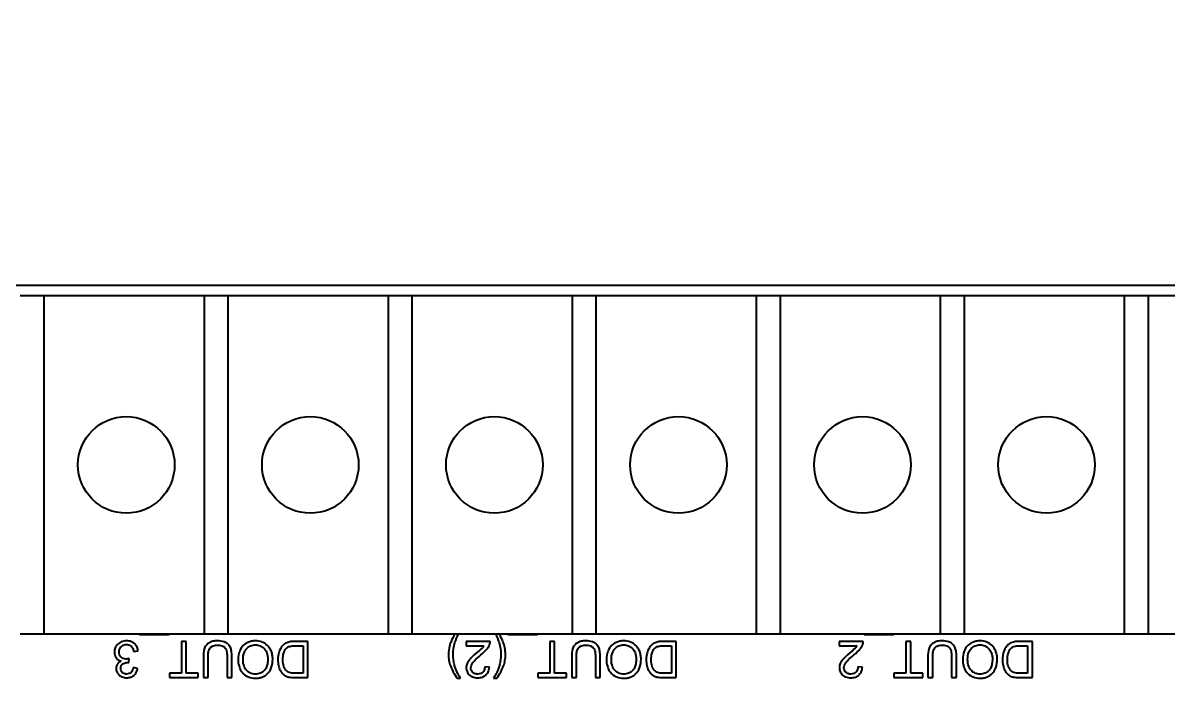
# Model space of a CAD drawing. Header units: millimetres. Extents: x 0 to 5945, y 0 to 4205.
# Drawn here: x 1756.53 to 1803.94, y 345.46 to 373.22 of the extents above; entities that cross this region are included whole.
import ezdxf

# ---------------------------------------------------------------- set-up
doc = ezdxf.new("R2010")
doc.units = ezdxf.units.MM
doc.header["$LTSCALE"] = 5
doc.layers.add('가시적인 것(ISO)', color=3, linetype='Continuous', lineweight=40)
doc.layers.add('해치(ISO)', color=7, linetype='Continuous', lineweight=18)

msp = doc.modelspace()

# ---------------------------------------------------------------- hatches: boundary and pattern name
at = {"layer": '해치(ISO)'}
h = msp.add_hatch(dxfattribs=at)
h.set_pattern_fill('ANSI31', color=256, scale=127, angle=75.0002, style=0)
h.set_pattern_definition([(120.0002, (0, 0), (-13.74813, -7.93754), [])])
h.paths.add_polyline_path([(1602.237, 257.352), (2132.237, 257.352), (2132.237, 827.352), (1602.237, 827.352), (1602.237, 766.852), (1602.237, 707.852), (1602.237, 376.852), (1602.237, 317.852)])
h.paths.add_polyline_path([(1604.237, 259.352), (1604.237, 825.352), (2130.237, 825.352), (2130.237, 259.352)], flags=0)
edge = h.paths.add_edge_path()
edge.add_ellipse((1657.237, 307.352), major_axis=(-4, 0), ratio=1, start_angle=0, end_angle=360)
h.paths.add_polyline_path([(2102.237, 287.352), (2102.237, 797.352), (1632.237, 797.352), (1632.237, 287.352)])
h.paths.add_polyline_path([(1634.237, 289.352), (1634.237, 795.352), (2100.237, 795.352), (2100.237, 289.352)], flags=0)
h = msp.add_hatch(dxfattribs=at)
h.set_pattern_fill('ANSI31', color=256, scale=127, angle=90.0002, style=0)
h.set_pattern_definition([(135.0002, (0, 0), (-11.22528, -11.22536), [])])
edge = h.paths.add_edge_path()
edge.add_line((2117.821, 285.352), (2117.821, 799.352))
edge.add_ellipse((2104.437, 799.352), major_axis=(13.384, 0), ratio=1, start_angle=0, end_angle=90)
edge.add_line((2104.437, 812.736), (1630.437, 812.736))
edge.add_ellipse((1630.437, 799.352), major_axis=(0, 13.384), ratio=1, start_angle=0, end_angle=90)
edge.add_line((1617.053, 799.352), (1617.053, 285.352))
edge.add_ellipse((1630.437, 285.352), major_axis=(-13.384, 0), ratio=1, start_angle=0, end_angle=90)
edge.add_line((1630.437, 271.967), (1867.387, 271.967))
edge.add_line((1867.387, 271.967), (1867.387, 284.311))
edge.add_line((1867.387, 284.311), (1630.437, 284.311))
edge.add_ellipse((1630.437, 285.352), major_axis=(0, -1.041), ratio=1, start_angle=270, end_angle=360, ccw=False)
edge.add_line((1629.396, 285.352), (1629.396, 799.352))
edge.add_ellipse((1630.437, 799.352), major_axis=(-1.041, 0), ratio=1, start_angle=270, end_angle=360, ccw=False)
edge.add_line((1630.437, 800.392), (2104.437, 800.392))
edge.add_ellipse((2104.437, 799.352), major_axis=(0, 1.041), ratio=1, start_angle=270, end_angle=360, ccw=False)
edge.add_line((2105.478, 799.352), (2105.478, 285.352))
edge.add_ellipse((2104.437, 285.352), major_axis=(1.041, 0), ratio=1, start_angle=270, end_angle=360, ccw=False)
edge.add_line((2104.437, 284.311), (1867.487, 284.311))
edge.add_line((1867.487, 284.311), (1867.487, 271.967))
edge.add_line((1867.487, 271.967), (2104.437, 271.967))
edge.add_ellipse((2104.437, 285.352), major_axis=(0, -13.384), ratio=1, start_angle=0, end_angle=90)

# ---------------------------------------------------------------- linework, layer by layer
at = {"layer": '가시적인 것(ISO)'}
for p, q in [((1857.237, 362.352), (1687.237, 362.352)), ((1757.407, 361.911), (1756.407, 361.911)), ((1757.407, 347.912), (1757.407, 361.911)), ((1764.027, 361.911), (1757.407, 361.911)), ((1764.027, 361.911), (1764.027, 347.912)), ((1765.027, 361.911), (1764.027, 361.911)), ((1765.027, 347.912), (1765.027, 361.911)), ((1771.647, 361.911), (1765.027, 361.911)), ((1771.647, 361.911), (1771.647, 347.912)), ((1772.647, 361.911), (1771.647, 361.911)), ((1772.647, 347.912), (1772.647, 361.911)), ((1779.267, 361.911), (1772.647, 361.911)), ((1779.267, 361.911), (1779.267, 347.912)), ((1780.267, 361.911), (1779.267, 361.911)), ((1780.267, 347.912), (1780.267, 361.911)), ((1786.887, 361.911), (1780.267, 361.911)), ((1786.887, 361.911), (1786.887, 347.912)), ((1787.887, 361.911), (1786.887, 361.911)), ((1787.887, 347.912), (1787.887, 361.911)), ((1794.507, 361.911), (1787.887, 361.911)), ((1794.507, 361.911), (1794.507, 347.912)), ((1795.507, 361.911), (1794.507, 361.911)), ((1795.507, 347.912), (1795.507, 361.911)), ((1802.127, 361.911), (1795.507, 361.911)), ((1802.127, 361.911), (1802.127, 347.912)), ((1803.127, 361.911), (1802.127, 361.911)), ((1803.127, 347.912), (1803.127, 361.911)), ((1809.747, 361.911), (1803.127, 361.911)), ((1756.407, 347.912), (1757.407, 347.912)), ((1757.407, 347.912), (1764.027, 347.912)), ((1761.359, 347.912), (1761.359, 347.885)), ((1761.359, 347.885), (1762.58, 347.885)), ((1762.58, 347.885), (1762.58, 347.912)), ((1763.286, 347.602), (1763.087, 347.602)), ((1763.087, 347.602), (1763.087, 346.279)), ((1763.286, 346.279), (1763.286, 347.602)), ((1764.027, 347.912), (1765.027, 347.912)), ((1765.027, 347.912), (1771.647, 347.912)), ((1768.325, 347.602), (1767.784, 347.602)), ((1768.325, 346.102), (1768.325, 347.602)), ((1771.647, 347.912), (1772.647, 347.912)), ((1772.647, 347.912), (1779.267, 347.912)), ((1775.873, 347.602), (1774.882, 347.602)), ((1774.882, 347.602), (1774.882, 347.424)), ((1776.609, 347.912), (1776.609, 347.885)), ((1776.609, 347.885), (1777.83, 347.885)), ((1777.83, 347.885), (1777.83, 347.912)), ((1778.536, 347.602), (1778.337, 347.602)), ((1778.337, 347.602), (1778.337, 346.279)), ((1778.536, 346.279), (1778.536, 347.602)), ((1779.267, 347.912), (1780.267, 347.912)), ((1780.267, 347.912), (1786.887, 347.912)), ((1783.575, 347.602), (1783.034, 347.602)), ((1783.575, 346.102), (1783.575, 347.602)), ((1786.887, 347.912), (1787.887, 347.912)), ((1787.887, 347.912), (1794.507, 347.912)), ((1791.321, 347.602), (1790.329, 347.602)), ((1790.329, 347.602), (1790.329, 347.424)), ((1791.359, 347.912), (1791.359, 347.885)), ((1791.359, 347.885), (1792.58, 347.885)), ((1792.58, 347.885), (1792.58, 347.912)), ((1793.286, 347.602), (1793.087, 347.602)), ((1793.087, 347.602), (1793.087, 346.279)), ((1793.286, 346.279), (1793.286, 347.602)), ((1794.507, 347.912), (1795.507, 347.912)), ((1795.507, 347.912), (1802.127, 347.912)), ((1798.325, 347.602), (1797.784, 347.602)), ((1798.325, 346.102), (1798.325, 347.602)), ((1802.127, 347.912), (1803.127, 347.912)), ((1803.127, 347.912), (1809.747, 347.912)), ((1761.111, 347.18), (1761.295, 347.204)), ((1767.806, 347.424), (1768.127, 347.424)), ((1768.127, 347.424), (1768.127, 346.279)), ((1774.882, 347.424), (1775.617, 347.424)), ((1783.056, 347.424), (1783.377, 347.424)), ((1783.377, 347.424), (1783.377, 346.279)), ((1790.329, 347.424), (1791.064, 347.424)), ((1797.806, 347.424), (1798.127, 347.424)), ((1798.127, 347.424), (1798.127, 346.279)), ((1760.912, 346.729), (1760.932, 346.89)), ((1763.998, 346.968), (1763.998, 346.102)), ((1764.197, 346.102), (1764.197, 346.967)), ((1764.979, 346.967), (1764.979, 346.102)), ((1765.178, 346.102), (1765.178, 346.968)), ((1779.248, 346.968), (1779.248, 346.102)), ((1779.447, 346.102), (1779.447, 346.967)), ((1780.229, 346.967), (1780.229, 346.102)), ((1780.428, 346.102), (1780.428, 346.968)), ((1793.998, 346.968), (1793.998, 346.102)), ((1794.197, 346.102), (1794.197, 346.967)), ((1794.979, 346.967), (1794.979, 346.102)), ((1795.178, 346.102), (1795.178, 346.968)), ((1761.277, 346.485), (1761.093, 346.518)), ((1763.087, 346.279), (1762.591, 346.279)), ((1762.591, 346.279), (1762.591, 346.102)), ((1763.78, 346.279), (1763.286, 346.279)), ((1763.78, 346.102), (1763.78, 346.279)), ((1768.127, 346.279), (1767.811, 346.279)), ((1775.839, 346.529), (1775.649, 346.549)), ((1778.337, 346.279), (1777.841, 346.279)), ((1777.841, 346.279), (1777.841, 346.102)), ((1779.03, 346.279), (1778.536, 346.279)), ((1779.03, 346.102), (1779.03, 346.279)), ((1783.377, 346.279), (1783.061, 346.279)), ((1791.286, 346.529), (1791.096, 346.549)), ((1793.087, 346.279), (1792.591, 346.279)), ((1792.591, 346.279), (1792.591, 346.102)), ((1793.78, 346.279), (1793.286, 346.279)), ((1793.78, 346.102), (1793.78, 346.279)), ((1798.127, 346.279), (1797.811, 346.279)), ((1762.591, 346.102), (1763.78, 346.102)), ((1763.998, 346.102), (1764.197, 346.102)), ((1764.979, 346.102), (1765.178, 346.102)), ((1767.809, 346.102), (1768.325, 346.102)), ((1774.513, 346.076), (1774.644, 346.076)), ((1776.011, 346.076), (1776.143, 346.076)), ((1777.841, 346.102), (1779.03, 346.102)), ((1779.248, 346.102), (1779.447, 346.102)), ((1780.229, 346.102), (1780.428, 346.102)), ((1783.059, 346.102), (1783.575, 346.102)), ((1792.591, 346.102), (1793.78, 346.102)), ((1793.998, 346.102), (1794.197, 346.102)), ((1794.979, 346.102), (1795.178, 346.102)), ((1797.809, 346.102), (1798.325, 346.102))]:
    msp.add_line(p, q, dxfattribs=at)
for centre in [(1760.807, 354.912), (1768.427, 354.912), (1776.047, 354.912), (1783.667, 354.912), (1791.287, 354.912), (1798.907, 354.912)]:
    msp.add_circle(centre, 2, dxfattribs=at)
for points, knots in [([(1760.819, 347.627), (1760.779, 347.627), (1760.74, 347.623), (1760.666, 347.609), (1760.631, 347.598), (1760.53, 347.555), (1760.479, 347.514), (1760.4, 347.432), (1760.369, 347.386), (1760.324, 347.277), (1760.313, 347.219), (1760.313, 347.158)], [-0.06985908, -0.06985908, -0.06985908, -0.06985908, -0.0607385, -0.0607385, -0.05217226, -0.05217226, -0.03520118, -0.03520118, -0.01818642, -0.01818642, 0, 0, 0, 0]), ([(1761.295, 347.204), (1761.29, 347.259), (1761.277, 347.314), (1761.231, 347.414), (1761.2, 347.457), (1761.119, 347.537), (1761.071, 347.568), (1760.955, 347.616), (1760.887, 347.627), (1760.819, 347.627)], [-0.06885089, -0.06885089, -0.06885089, -0.06885089, -0.0529579, -0.0529579, -0.03766992, -0.03766992, -0.02055925, -0.02055925, 0, 0, 0, 0]), ([(1764.585, 347.627), (1764.521, 347.627), (1764.456, 347.621), (1764.34, 347.595), (1764.289, 347.576), (1764.22, 347.535), (1764.162, 347.499), (1764.072, 347.387), (1764.049, 347.335), (1764.007, 347.189), (1763.998, 347.078), (1763.998, 346.968)], [-0.1827395, -0.1827395, -0.1827395, -0.1827395, -0.1243095, -0.1243095, -0.0742781, -0.0742781, -0.0514626, -0.0514626, -0.0329561, -0.0329561, 0, 0, 0, 0]), ([(1765.178, 346.968), (1765.178, 347.042), (1765.174, 347.12), (1765.153, 347.248), (1765.138, 347.307), (1765.091, 347.41), (1765.06, 347.453), (1764.99, 347.517), (1764.942, 347.555), (1764.777, 347.616), (1764.678, 347.627), (1764.585, 347.627)], [-0.1666428, -0.1666428, -0.1666428, -0.1666428, -0.120317, -0.120317, -0.0849202, -0.0849202, -0.0527526, -0.0527526, -0.028158, -0.028158, 0, 0, 0, 0]), ([(1766.153, 347.627), (1766.1, 347.627), (1766.047, 347.621), (1765.943, 347.6), (1765.894, 347.583), (1765.743, 347.516), (1765.68, 347.461), (1765.577, 347.357), (1765.532, 347.276), (1765.456, 347.092), (1765.436, 346.974), (1765.436, 346.854)], [-0.08052814, -0.08052814, -0.08052814, -0.08052814, -0.075448, -0.075448, -0.0704261, -0.0704261, -0.05969695, -0.05969695, -0.03604414, -0.03604414, 0, 0, 0, 0]), ([(1766.871, 346.871), (1766.871, 346.931), (1766.865, 346.991), (1766.84, 347.109), (1766.822, 347.166), (1766.77, 347.282), (1766.727, 347.358), (1766.592, 347.491), (1766.518, 347.539), (1766.348, 347.61), (1766.252, 347.627), (1766.153, 347.627)], [-0.1419282, -0.1419282, -0.1419282, -0.1419282, -0.11405, -0.11405, -0.0863552, -0.0863552, -0.0554723, -0.0554723, -0.0295193, -0.0295193, 0, 0, 0, 0]), ([(1767.784, 347.602), (1767.687, 347.602), (1767.561, 347.592), (1767.387, 347.52), (1767.337, 347.486), (1767.243, 347.392), (1767.196, 347.331), (1767.094, 347.08), (1767.085, 346.936), (1767.085, 346.844)], [-0.1013045, -0.1013045, -0.1013045, -0.1013045, -0.0660401, -0.0660401, -0.0467074, -0.0467074, -0.0277304, -0.0277304, 0, 0, 0, 0]), ([(1774.419, 347.912), (1774.354, 347.811), (1774.3, 347.704), (1774.22, 347.509), (1774.149, 347.321), (1774.149, 347.058)], [-0.1832014, -0.1832014, -0.1832014, -0.1832014, -0.0787799, -0.0787799, 0, 0, 0, 0]), ([(1774.339, 347.06), (1774.339, 347.227), (1774.365, 347.391), (1774.454, 347.676), (1774.506, 347.797), (1774.568, 347.912)], [-0.10471142, -0.10471142, -0.10471142, -0.10471142, -0.05443322, -0.05443322, -0.01516202, -0.01516202, -0.01516202, -0.01516202]), ([(1775.851, 347.473), (1775.859, 347.494), (1775.865, 347.515), (1775.872, 347.558), (1775.874, 347.58), (1775.873, 347.602)], [-0.01312176, -0.01312176, -0.01312176, -0.01312176, -0.00656352, -0.00656352, 0, 0, 0, 0]), ([(1776.087, 347.912), (1776.149, 347.797), (1776.202, 347.676), (1776.29, 347.391), (1776.317, 347.227), (1776.317, 347.06)], [-0.08956306, -0.08956306, -0.08956306, -0.08956306, -0.05028586, -0.05028586, 0, 0, 0, 0]), ([(1776.506, 347.058), (1776.506, 347.244), (1776.471, 347.422), (1776.377, 347.651), (1776.325, 347.773), (1776.236, 347.912)], [-0.233985, -0.233985, -0.233985, -0.233985, -0.0717624, -0.0717624, -0.01692, -0.01692, -0.01692, -0.01692]), ([(1779.835, 347.627), (1779.771, 347.627), (1779.706, 347.621), (1779.59, 347.595), (1779.539, 347.576), (1779.47, 347.535), (1779.412, 347.499), (1779.322, 347.387), (1779.299, 347.335), (1779.257, 347.189), (1779.248, 347.078), (1779.248, 346.968)], [-0.1827395, -0.1827395, -0.1827395, -0.1827395, -0.1243095, -0.1243095, -0.0742781, -0.0742781, -0.0514626, -0.0514626, -0.0329561, -0.0329561, 0, 0, 0, 0]), ([(1780.428, 346.968), (1780.428, 347.042), (1780.424, 347.12), (1780.403, 347.248), (1780.388, 347.307), (1780.341, 347.41), (1780.31, 347.453), (1780.24, 347.517), (1780.192, 347.555), (1780.027, 347.616), (1779.928, 347.627), (1779.835, 347.627)], [-0.1666428, -0.1666428, -0.1666428, -0.1666428, -0.120317, -0.120317, -0.0849202, -0.0849202, -0.0527526, -0.0527526, -0.028158, -0.028158, 0, 0, 0, 0]), ([(1781.403, 347.627), (1781.35, 347.627), (1781.297, 347.621), (1781.193, 347.6), (1781.144, 347.583), (1780.993, 347.516), (1780.93, 347.461), (1780.827, 347.357), (1780.782, 347.276), (1780.706, 347.092), (1780.686, 346.974), (1780.686, 346.854)], [-0.08052814, -0.08052814, -0.08052814, -0.08052814, -0.075448, -0.075448, -0.0704261, -0.0704261, -0.05969695, -0.05969695, -0.03604414, -0.03604414, 0, 0, 0, 0]), ([(1782.121, 346.871), (1782.121, 346.931), (1782.115, 346.991), (1782.09, 347.109), (1782.072, 347.166), (1782.02, 347.282), (1781.977, 347.358), (1781.842, 347.491), (1781.768, 347.539), (1781.598, 347.61), (1781.502, 347.627), (1781.403, 347.627)], [-0.1419282, -0.1419282, -0.1419282, -0.1419282, -0.11405, -0.11405, -0.0863552, -0.0863552, -0.0554723, -0.0554723, -0.0295193, -0.0295193, 0, 0, 0, 0]), ([(1783.034, 347.602), (1782.937, 347.602), (1782.811, 347.592), (1782.637, 347.52), (1782.587, 347.486), (1782.493, 347.392), (1782.446, 347.331), (1782.344, 347.08), (1782.335, 346.936), (1782.335, 346.844)], [-0.1013045, -0.1013045, -0.1013045, -0.1013045, -0.0660401, -0.0660401, -0.0467074, -0.0467074, -0.0277304, -0.0277304, 0, 0, 0, 0]), ([(1791.299, 347.473), (1791.307, 347.494), (1791.313, 347.515), (1791.32, 347.558), (1791.321, 347.58), (1791.321, 347.602)], [-0.01312176, -0.01312176, -0.01312176, -0.01312176, -0.00656352, -0.00656352, 0, 0, 0, 0]), ([(1794.585, 347.627), (1794.521, 347.627), (1794.456, 347.621), (1794.34, 347.595), (1794.289, 347.576), (1794.22, 347.535), (1794.162, 347.499), (1794.072, 347.387), (1794.049, 347.335), (1794.007, 347.189), (1793.998, 347.078), (1793.998, 346.968)], [-0.1827395, -0.1827395, -0.1827395, -0.1827395, -0.1243095, -0.1243095, -0.0742781, -0.0742781, -0.0514626, -0.0514626, -0.0329561, -0.0329561, 0, 0, 0, 0]), ([(1795.178, 346.968), (1795.178, 347.042), (1795.174, 347.12), (1795.153, 347.248), (1795.138, 347.307), (1795.091, 347.41), (1795.06, 347.453), (1794.99, 347.517), (1794.942, 347.555), (1794.777, 347.616), (1794.678, 347.627), (1794.585, 347.627)], [-0.1666428, -0.1666428, -0.1666428, -0.1666428, -0.120317, -0.120317, -0.0849202, -0.0849202, -0.0527526, -0.0527526, -0.028158, -0.028158, 0, 0, 0, 0]), ([(1796.153, 347.627), (1796.1, 347.627), (1796.047, 347.621), (1795.943, 347.6), (1795.894, 347.583), (1795.743, 347.516), (1795.68, 347.461), (1795.577, 347.357), (1795.532, 347.276), (1795.456, 347.092), (1795.436, 346.974), (1795.436, 346.854)], [-0.08052814, -0.08052814, -0.08052814, -0.08052814, -0.075448, -0.075448, -0.0704261, -0.0704261, -0.05969695, -0.05969695, -0.03604414, -0.03604414, 0, 0, 0, 0]), ([(1796.871, 346.871), (1796.871, 346.931), (1796.865, 346.991), (1796.84, 347.109), (1796.822, 347.166), (1796.77, 347.282), (1796.727, 347.358), (1796.592, 347.491), (1796.518, 347.539), (1796.348, 347.61), (1796.252, 347.627), (1796.153, 347.627)], [-0.1419282, -0.1419282, -0.1419282, -0.1419282, -0.11405, -0.11405, -0.0863552, -0.0863552, -0.0554723, -0.0554723, -0.0295193, -0.0295193, 0, 0, 0, 0]), ([(1797.784, 347.602), (1797.687, 347.602), (1797.561, 347.592), (1797.387, 347.52), (1797.337, 347.486), (1797.243, 347.392), (1797.196, 347.331), (1797.094, 347.08), (1797.085, 346.936), (1797.085, 346.844)], [-0.1013045, -0.1013045, -0.1013045, -0.1013045, -0.0660401, -0.0660401, -0.0467074, -0.0467074, -0.0277304, -0.0277304, 0, 0, 0, 0]), ([(1760.313, 347.158), (1760.313, 347.118), (1760.317, 347.078), (1760.337, 347.004), (1760.351, 346.97), (1760.39, 346.909), (1760.417, 346.876), (1760.498, 346.819), (1760.545, 346.8), (1760.593, 346.789)], [-0.0613968, -0.0613968, -0.0613968, -0.0613968, -0.04487794, -0.04487794, -0.02976308, -0.02976308, -0.0150421, -0.0150421, 0, 0, 0, 0]), ([(1760.509, 347.161), (1760.509, 347.184), (1760.511, 347.207), (1760.519, 347.25), (1760.525, 347.271), (1760.552, 347.333), (1760.578, 347.365), (1760.631, 347.416), (1760.662, 347.437), (1760.735, 347.468), (1760.776, 347.475), (1760.817, 347.475)], [-0.04480517, -0.04480517, -0.04480517, -0.04480517, -0.03953756, -0.03953756, -0.03452526, -0.03452526, -0.02387614, -0.02387614, -0.01249682, -0.01249682, 0, 0, 0, 0]), ([(1760.803, 346.87), (1760.76, 346.87), (1760.718, 346.877), (1760.646, 346.907), (1760.616, 346.927), (1760.564, 346.98), (1760.544, 347.009), (1760.515, 347.08), (1760.509, 347.12), (1760.509, 347.161)], [-0.04828106, -0.04828106, -0.04828106, -0.04828106, -0.03456334, -0.03456334, -0.02296734, -0.02296734, -0.01228332, -0.01228332, 0, 0, 0, 0]), ([(1760.817, 347.475), (1760.848, 347.475), (1760.878, 347.471), (1760.934, 347.453), (1760.96, 347.44), (1761.014, 347.399), (1761.036, 347.371), (1761.082, 347.293), (1761.1, 347.235), (1761.111, 347.18)], [-0.04276956, -0.04276956, -0.04276956, -0.04276956, -0.03481239, -0.03481239, -0.02718734, -0.02718734, -0.01690671, -0.01690671, 0, 0, 0, 0]), ([(1764.197, 346.967), (1764.197, 347.029), (1764.2, 347.096), (1764.219, 347.202), (1764.231, 347.249), (1764.268, 347.323), (1764.286, 347.346), (1764.338, 347.391), (1764.372, 347.408), (1764.469, 347.441), (1764.538, 347.447), (1764.602, 347.447)], [-0.06580544, -0.06580544, -0.06580544, -0.06580544, -0.05062257, -0.05062257, -0.03951225, -0.03951225, -0.0306635, -0.0306635, -0.01915675, -0.01915675, 0, 0, 0, 0]), ([(1764.602, 347.447), (1764.643, 347.447), (1764.684, 347.443), (1764.769, 347.423), (1764.802, 347.407), (1764.856, 347.375), (1764.882, 347.352), (1764.933, 347.286), (1764.947, 347.247), (1764.974, 347.148), (1764.979, 347.054), (1764.979, 346.967)], [-0.0552723, -0.0552723, -0.0552723, -0.0552723, -0.05006966, -0.05006966, -0.04418631, -0.04418631, -0.03650006, -0.03650006, -0.02622502, -0.02622502, 0, 0, 0, 0]), ([(1765.641, 346.852), (1765.641, 346.955), (1765.655, 347.061), (1765.724, 347.226), (1765.763, 347.278), (1765.849, 347.362), (1765.899, 347.396), (1766.018, 347.445), (1766.086, 347.456), (1766.154, 347.456)], [-0.08165834, -0.08165834, -0.08165834, -0.08165834, -0.05685822, -0.05685822, -0.03882835, -0.03882835, -0.0205962, -0.0205962, 0, 0, 0, 0]), ([(1766.154, 347.456), (1766.19, 347.456), (1766.225, 347.453), (1766.293, 347.44), (1766.325, 347.431), (1766.415, 347.392), (1766.467, 347.355), (1766.545, 347.276), (1766.588, 347.223), (1766.654, 347.056), (1766.667, 346.964), (1766.667, 346.873)], [-0.1304948, -0.1304948, -0.1304948, -0.1304948, -0.1101568, -0.1101568, -0.0908219, -0.0908219, -0.0538229, -0.0538229, -0.0272604, -0.0272604, 0, 0, 0, 0]), ([(1767.29, 346.84), (1767.29, 346.907), (1767.294, 346.975), (1767.32, 347.114), (1767.34, 347.163), (1767.377, 347.242), (1767.404, 347.284), (1767.439, 347.319)], [-0.03646535, -0.03646535, -0.03646535, -0.03646535, -0.02628406, -0.02628406, -0.01488015, -0.01488015, 0, 0, 0, 0]), ([(1767.439, 347.319), (1767.457, 347.337), (1767.476, 347.351), (1767.526, 347.38), (1767.555, 347.391), (1767.636, 347.417), (1767.718, 347.424), (1767.806, 347.424)], [-0.03972134, -0.03972134, -0.03972134, -0.03972134, -0.03404767, -0.03404767, -0.02637667, -0.02637667, 0, 0, 0, 0]), ([(1775.327, 347.136), (1775.154, 346.99), (1775.081, 346.915), (1774.964, 346.783), (1774.933, 346.719), (1774.896, 346.628), (1774.884, 346.571), (1774.884, 346.512)], [-0.03516027, -0.03516027, -0.03516027, -0.03516027, -0.0294768, -0.0294768, -0.01769867, -0.01769867, 0, 0, 0, 0]), ([(1775.617, 347.424), (1775.595, 347.388), (1775.568, 347.355), (1775.474, 347.255), (1775.399, 347.197), (1775.327, 347.136)], [-0.04103729, -0.04103729, -0.04103729, -0.04103729, -0.02838873, -0.02838873, 0, 0, 0, 0]), ([(1775.489, 347.047), (1775.586, 347.126), (1775.675, 347.207), (1775.785, 347.34), (1775.825, 347.404), (1775.851, 347.473)], [-0.05177971, -0.05177971, -0.05177971, -0.05177971, -0.02233854, -0.02233854, 0, 0, 0, 0]), ([(1779.447, 346.967), (1779.447, 347.029), (1779.45, 347.096), (1779.469, 347.202), (1779.481, 347.249), (1779.518, 347.323), (1779.536, 347.346), (1779.588, 347.391), (1779.622, 347.408), (1779.719, 347.441), (1779.788, 347.447), (1779.852, 347.447)], [-0.06580544, -0.06580544, -0.06580544, -0.06580544, -0.05062257, -0.05062257, -0.03951225, -0.03951225, -0.0306635, -0.0306635, -0.01915675, -0.01915675, 0, 0, 0, 0]), ([(1779.852, 347.447), (1779.893, 347.447), (1779.934, 347.443), (1780.019, 347.423), (1780.052, 347.407), (1780.106, 347.375), (1780.132, 347.352), (1780.183, 347.286), (1780.197, 347.247), (1780.224, 347.148), (1780.229, 347.054), (1780.229, 346.967)], [-0.0552723, -0.0552723, -0.0552723, -0.0552723, -0.05006966, -0.05006966, -0.04418631, -0.04418631, -0.03650006, -0.03650006, -0.02622502, -0.02622502, 0, 0, 0, 0]), ([(1780.891, 346.852), (1780.891, 346.955), (1780.905, 347.061), (1780.974, 347.226), (1781.013, 347.278), (1781.099, 347.362), (1781.149, 347.396), (1781.268, 347.445), (1781.336, 347.456), (1781.404, 347.456)], [-0.08165834, -0.08165834, -0.08165834, -0.08165834, -0.05685822, -0.05685822, -0.03882835, -0.03882835, -0.0205962, -0.0205962, 0, 0, 0, 0]), ([(1781.404, 347.456), (1781.44, 347.456), (1781.475, 347.453), (1781.543, 347.44), (1781.575, 347.431), (1781.665, 347.392), (1781.717, 347.355), (1781.795, 347.276), (1781.838, 347.223), (1781.904, 347.056), (1781.917, 346.964), (1781.917, 346.873)], [-0.1304948, -0.1304948, -0.1304948, -0.1304948, -0.1101568, -0.1101568, -0.0908219, -0.0908219, -0.0538229, -0.0538229, -0.0272604, -0.0272604, 0, 0, 0, 0]), ([(1782.54, 346.84), (1782.54, 346.907), (1782.544, 346.975), (1782.57, 347.114), (1782.59, 347.163), (1782.627, 347.242), (1782.654, 347.284), (1782.689, 347.319)], [-0.03646535, -0.03646535, -0.03646535, -0.03646535, -0.02628406, -0.02628406, -0.01488015, -0.01488015, 0, 0, 0, 0]), ([(1782.689, 347.319), (1782.707, 347.337), (1782.726, 347.351), (1782.776, 347.38), (1782.805, 347.391), (1782.886, 347.417), (1782.968, 347.424), (1783.056, 347.424)], [-0.03972134, -0.03972134, -0.03972134, -0.03972134, -0.03404767, -0.03404767, -0.02637667, -0.02637667, 0, 0, 0, 0]), ([(1790.774, 347.136), (1790.602, 346.99), (1790.529, 346.915), (1790.411, 346.783), (1790.38, 346.719), (1790.343, 346.628), (1790.332, 346.571), (1790.332, 346.512)], [-0.03516027, -0.03516027, -0.03516027, -0.03516027, -0.0294768, -0.0294768, -0.01769867, -0.01769867, 0, 0, 0, 0]), ([(1791.064, 347.424), (1791.042, 347.388), (1791.016, 347.355), (1790.922, 347.255), (1790.847, 347.197), (1790.774, 347.136)], [-0.04103729, -0.04103729, -0.04103729, -0.04103729, -0.02838873, -0.02838873, 0, 0, 0, 0]), ([(1790.936, 347.047), (1791.033, 347.126), (1791.122, 347.207), (1791.233, 347.34), (1791.273, 347.404), (1791.299, 347.473)], [-0.05177971, -0.05177971, -0.05177971, -0.05177971, -0.02233854, -0.02233854, 0, 0, 0, 0]), ([(1794.197, 346.967), (1794.197, 347.029), (1794.2, 347.096), (1794.219, 347.202), (1794.231, 347.249), (1794.268, 347.323), (1794.286, 347.346), (1794.338, 347.391), (1794.372, 347.408), (1794.469, 347.441), (1794.538, 347.447), (1794.602, 347.447)], [-0.06580544, -0.06580544, -0.06580544, -0.06580544, -0.05062257, -0.05062257, -0.03951225, -0.03951225, -0.0306635, -0.0306635, -0.01915675, -0.01915675, 0, 0, 0, 0]), ([(1794.602, 347.447), (1794.643, 347.447), (1794.684, 347.443), (1794.769, 347.423), (1794.802, 347.407), (1794.856, 347.375), (1794.882, 347.352), (1794.933, 347.286), (1794.947, 347.247), (1794.974, 347.148), (1794.979, 347.054), (1794.979, 346.967)], [-0.0552723, -0.0552723, -0.0552723, -0.0552723, -0.05006966, -0.05006966, -0.04418631, -0.04418631, -0.03650006, -0.03650006, -0.02622502, -0.02622502, 0, 0, 0, 0]), ([(1795.641, 346.852), (1795.641, 346.955), (1795.655, 347.061), (1795.724, 347.226), (1795.763, 347.278), (1795.849, 347.362), (1795.899, 347.396), (1796.018, 347.445), (1796.086, 347.456), (1796.154, 347.456)], [-0.08165834, -0.08165834, -0.08165834, -0.08165834, -0.05685822, -0.05685822, -0.03882835, -0.03882835, -0.0205962, -0.0205962, 0, 0, 0, 0]), ([(1796.154, 347.456), (1796.19, 347.456), (1796.225, 347.453), (1796.293, 347.44), (1796.325, 347.431), (1796.415, 347.392), (1796.467, 347.355), (1796.545, 347.276), (1796.588, 347.223), (1796.654, 347.056), (1796.667, 346.964), (1796.667, 346.873)], [-0.1304948, -0.1304948, -0.1304948, -0.1304948, -0.1101568, -0.1101568, -0.0908219, -0.0908219, -0.0538229, -0.0538229, -0.0272604, -0.0272604, 0, 0, 0, 0]), ([(1797.29, 346.84), (1797.29, 346.907), (1797.294, 346.975), (1797.32, 347.114), (1797.34, 347.163), (1797.377, 347.242), (1797.404, 347.284), (1797.439, 347.319)], [-0.03646535, -0.03646535, -0.03646535, -0.03646535, -0.02628406, -0.02628406, -0.01488015, -0.01488015, 0, 0, 0, 0]), ([(1797.439, 347.319), (1797.457, 347.337), (1797.476, 347.351), (1797.526, 347.38), (1797.555, 347.391), (1797.636, 347.417), (1797.718, 347.424), (1797.806, 347.424)], [-0.03972134, -0.03972134, -0.03972134, -0.03972134, -0.03404767, -0.03404767, -0.02637667, -0.02637667, 0, 0, 0, 0]), ([(1760.593, 346.789), (1760.552, 346.77), (1760.513, 346.745), (1760.444, 346.677), (1760.424, 346.64), (1760.394, 346.57), (1760.386, 346.528), (1760.386, 346.485)], [-0.03177885, -0.03177885, -0.03177885, -0.03177885, -0.0229015, -0.0229015, -0.0130002, -0.0130002, 0, 0, 0, 0]), ([(1760.576, 346.481), (1760.576, 346.5), (1760.578, 346.518), (1760.585, 346.553), (1760.59, 346.57), (1760.607, 346.609), (1760.622, 346.629), (1760.672, 346.675), (1760.71, 346.693), (1760.78, 346.722), (1760.831, 346.731), (1760.883, 346.731)], [-0.03345342, -0.03345342, -0.03345342, -0.03345342, -0.03023829, -0.03023829, -0.02729522, -0.02729522, -0.02280998, -0.02280998, -0.01561743, -0.01561743, 0, 0, 0, 0]), ([(1760.932, 346.89), (1760.909, 346.884), (1760.884, 346.879), (1760.842, 346.872), (1760.822, 346.87), (1760.803, 346.87)], [-0.01294612, -0.01294612, -0.01294612, -0.01294612, -0.00574067, -0.00574067, 0, 0, 0, 0]), ([(1760.883, 346.731), (1760.887, 346.731), (1760.891, 346.731), (1760.901, 346.73), (1760.907, 346.73), (1760.912, 346.729)], [-0.002882985, -0.002882985, -0.002882985, -0.002882985, -0.001682254, -0.001682254, 0, 0, 0, 0]), ([(1765.436, 346.854), (1765.436, 346.789), (1765.442, 346.724), (1765.466, 346.6), (1765.484, 346.542), (1765.552, 346.383), (1765.606, 346.318), (1765.728, 346.195), (1765.815, 346.152), (1765.958, 346.092), (1766.054, 346.075), (1766.153, 346.075)], [-0.06480513, -0.06480513, -0.06480513, -0.06480513, -0.05981322, -0.05981322, -0.05512545, -0.05512545, -0.04655354, -0.04655354, -0.0296574, -0.0296574, 0, 0, 0, 0]), ([(1766.152, 346.246), (1766.115, 346.246), (1766.079, 346.249), (1766.008, 346.264), (1765.974, 346.275), (1765.899, 346.309), (1765.846, 346.34), (1765.763, 346.426), (1765.723, 346.479), (1765.655, 346.652), (1765.641, 346.752), (1765.641, 346.852)], [-0.1516136, -0.1516136, -0.1516136, -0.1516136, -0.1220791, -0.1220791, -0.0935316, -0.0935316, -0.0558687, -0.0558687, -0.0298206, -0.0298206, 0, 0, 0, 0]), ([(1766.667, 346.873), (1766.667, 346.806), (1766.662, 346.737), (1766.64, 346.616), (1766.624, 346.561), (1766.579, 346.466), (1766.552, 346.426), (1766.47, 346.347), (1766.414, 346.309), (1766.29, 346.258), (1766.222, 346.246), (1766.152, 346.246)], [-0.09205293, -0.09205293, -0.09205293, -0.09205293, -0.07187986, -0.07187986, -0.05512906, -0.05512906, -0.04039251, -0.04039251, -0.02097998, -0.02097998, 0, 0, 0, 0]), ([(1766.153, 346.075), (1766.206, 346.075), (1766.258, 346.08), (1766.358, 346.099), (1766.405, 346.113), (1766.532, 346.167), (1766.603, 346.217), (1766.706, 346.322), (1766.765, 346.393), (1766.855, 346.621), (1766.871, 346.747), (1766.871, 346.871)], [-0.1914347, -0.1914347, -0.1914347, -0.1914347, -0.1588981, -0.1588981, -0.1283406, -0.1283406, -0.0734868, -0.0734868, -0.0371408, -0.0371408, 0, 0, 0, 0]), ([(1767.085, 346.844), (1767.085, 346.764), (1767.092, 346.685), (1767.124, 346.533), (1767.148, 346.467), (1767.215, 346.34), (1767.262, 346.28), (1767.322, 346.231)], [-0.06427655, -0.06427655, -0.06427655, -0.06427655, -0.04327347, -0.04327347, -0.02318587, -0.02318587, 0, 0, 0, 0]), ([(1767.555, 346.31), (1767.529, 346.319), (1767.505, 346.332), (1767.459, 346.365), (1767.438, 346.385), (1767.39, 346.44), (1767.356, 346.485), (1767.3, 346.641), (1767.29, 346.74), (1767.29, 346.84)], [-0.08863704, -0.08863704, -0.08863704, -0.08863704, -0.07259706, -0.07259706, -0.05563873, -0.05563873, -0.02994642, -0.02994642, 0, 0, 0, 0]), ([(1774.149, 347.058), (1774.149, 346.978), (1774.155, 346.899), (1774.182, 346.742), (1774.202, 346.666), (1774.228, 346.592)], [-0.04764847, -0.04764847, -0.04764847, -0.04764847, -0.02365155, -0.02365155, 0, 0, 0, 0]), ([(1774.382, 346.678), (1774.368, 346.741), (1774.357, 346.804), (1774.342, 346.932), (1774.339, 346.996), (1774.339, 347.06)], [-0.03855357, -0.03855357, -0.03855357, -0.03855357, -0.01921174, -0.01921174, 0, 0, 0, 0]), ([(1774.479, 346.383), (1774.459, 346.43), (1774.44, 346.478), (1774.408, 346.577), (1774.394, 346.627), (1774.382, 346.678)], [-0.03112118, -0.03112118, -0.03112118, -0.03112118, -0.01562574, -0.01562574, 0, 0, 0, 0]), ([(1775.074, 346.507), (1775.074, 346.545), (1775.082, 346.581), (1775.111, 346.656), (1775.134, 346.694), (1775.191, 346.772), (1775.265, 346.862), (1775.489, 347.047)], [-0.2183426, -0.2183426, -0.2183426, -0.2183426, -0.1577583, -0.1577583, -0.0869803, -0.0869803, 0, 0, 0, 0]), ([(1776.273, 346.675), (1776.261, 346.625), (1776.247, 346.574), (1776.214, 346.476), (1776.196, 346.428), (1776.175, 346.38)], [-0.03115365, -0.03115365, -0.03115365, -0.03115365, -0.01545144, -0.01545144, 0, 0, 0, 0]), ([(1776.317, 347.06), (1776.317, 346.995), (1776.313, 346.931), (1776.299, 346.803), (1776.288, 346.739), (1776.273, 346.675)], [-0.03878008, -0.03878008, -0.03878008, -0.03878008, -0.01945438, -0.01945438, 0, 0, 0, 0]), ([(1776.428, 346.592), (1776.454, 346.666), (1776.474, 346.742), (1776.5, 346.899), (1776.506, 346.978), (1776.506, 347.058)], [-0.04764837, -0.04764837, -0.04764837, -0.04764837, -0.02399687, -0.02399687, 0, 0, 0, 0]), ([(1780.686, 346.854), (1780.686, 346.789), (1780.692, 346.724), (1780.716, 346.6), (1780.734, 346.542), (1780.802, 346.383), (1780.856, 346.318), (1780.978, 346.195), (1781.065, 346.152), (1781.208, 346.092), (1781.304, 346.075), (1781.403, 346.075)], [-0.06480513, -0.06480513, -0.06480513, -0.06480513, -0.05981322, -0.05981322, -0.05512545, -0.05512545, -0.04655354, -0.04655354, -0.0296574, -0.0296574, 0, 0, 0, 0]), ([(1781.402, 346.246), (1781.365, 346.246), (1781.329, 346.249), (1781.258, 346.264), (1781.224, 346.275), (1781.149, 346.309), (1781.096, 346.34), (1781.013, 346.426), (1780.973, 346.479), (1780.905, 346.652), (1780.891, 346.752), (1780.891, 346.852)], [-0.1516136, -0.1516136, -0.1516136, -0.1516136, -0.1220791, -0.1220791, -0.0935316, -0.0935316, -0.0558687, -0.0558687, -0.0298206, -0.0298206, 0, 0, 0, 0]), ([(1781.917, 346.873), (1781.917, 346.806), (1781.912, 346.737), (1781.89, 346.616), (1781.874, 346.561), (1781.829, 346.466), (1781.802, 346.426), (1781.72, 346.347), (1781.664, 346.309), (1781.54, 346.258), (1781.472, 346.246), (1781.402, 346.246)], [-0.09205293, -0.09205293, -0.09205293, -0.09205293, -0.07187986, -0.07187986, -0.05512906, -0.05512906, -0.04039251, -0.04039251, -0.02097998, -0.02097998, 0, 0, 0, 0]), ([(1781.403, 346.075), (1781.456, 346.075), (1781.508, 346.08), (1781.608, 346.099), (1781.655, 346.113), (1781.782, 346.167), (1781.853, 346.217), (1781.956, 346.322), (1782.015, 346.393), (1782.105, 346.621), (1782.121, 346.747), (1782.121, 346.871)], [-0.1914347, -0.1914347, -0.1914347, -0.1914347, -0.1588981, -0.1588981, -0.1283406, -0.1283406, -0.0734868, -0.0734868, -0.0371408, -0.0371408, 0, 0, 0, 0]), ([(1782.335, 346.844), (1782.335, 346.764), (1782.342, 346.685), (1782.374, 346.533), (1782.398, 346.467), (1782.465, 346.34), (1782.512, 346.28), (1782.572, 346.231)], [-0.06427655, -0.06427655, -0.06427655, -0.06427655, -0.04327347, -0.04327347, -0.02318587, -0.02318587, 0, 0, 0, 0]), ([(1782.805, 346.31), (1782.779, 346.319), (1782.755, 346.332), (1782.709, 346.365), (1782.688, 346.385), (1782.64, 346.44), (1782.606, 346.485), (1782.55, 346.641), (1782.54, 346.74), (1782.54, 346.84)], [-0.08863704, -0.08863704, -0.08863704, -0.08863704, -0.07259706, -0.07259706, -0.05563873, -0.05563873, -0.02994642, -0.02994642, 0, 0, 0, 0]), ([(1790.521, 346.507), (1790.521, 346.545), (1790.529, 346.581), (1790.558, 346.656), (1790.581, 346.694), (1790.639, 346.772), (1790.713, 346.862), (1790.936, 347.047)], [-0.2183426, -0.2183426, -0.2183426, -0.2183426, -0.1577583, -0.1577583, -0.0869803, -0.0869803, 0, 0, 0, 0]), ([(1795.436, 346.854), (1795.436, 346.789), (1795.442, 346.724), (1795.466, 346.6), (1795.484, 346.542), (1795.552, 346.383), (1795.606, 346.318), (1795.728, 346.195), (1795.815, 346.152), (1795.958, 346.092), (1796.054, 346.075), (1796.153, 346.075)], [-0.06480513, -0.06480513, -0.06480513, -0.06480513, -0.05981322, -0.05981322, -0.05512545, -0.05512545, -0.04655354, -0.04655354, -0.0296574, -0.0296574, 0, 0, 0, 0]), ([(1796.152, 346.246), (1796.115, 346.246), (1796.079, 346.249), (1796.008, 346.264), (1795.974, 346.275), (1795.899, 346.309), (1795.846, 346.34), (1795.763, 346.426), (1795.723, 346.479), (1795.655, 346.652), (1795.641, 346.752), (1795.641, 346.852)], [-0.1516136, -0.1516136, -0.1516136, -0.1516136, -0.1220791, -0.1220791, -0.0935316, -0.0935316, -0.0558687, -0.0558687, -0.0298206, -0.0298206, 0, 0, 0, 0]), ([(1796.667, 346.873), (1796.667, 346.806), (1796.662, 346.737), (1796.64, 346.616), (1796.624, 346.561), (1796.579, 346.466), (1796.552, 346.426), (1796.47, 346.347), (1796.414, 346.309), (1796.29, 346.258), (1796.222, 346.246), (1796.152, 346.246)], [-0.09205293, -0.09205293, -0.09205293, -0.09205293, -0.07187986, -0.07187986, -0.05512906, -0.05512906, -0.04039251, -0.04039251, -0.02097998, -0.02097998, 0, 0, 0, 0]), ([(1796.153, 346.075), (1796.206, 346.075), (1796.258, 346.08), (1796.358, 346.099), (1796.405, 346.113), (1796.532, 346.167), (1796.603, 346.217), (1796.706, 346.322), (1796.765, 346.393), (1796.855, 346.621), (1796.871, 346.747), (1796.871, 346.871)], [-0.1914347, -0.1914347, -0.1914347, -0.1914347, -0.1588981, -0.1588981, -0.1283406, -0.1283406, -0.0734868, -0.0734868, -0.0371408, -0.0371408, 0, 0, 0, 0]), ([(1797.085, 346.844), (1797.085, 346.764), (1797.092, 346.685), (1797.124, 346.533), (1797.148, 346.467), (1797.215, 346.34), (1797.262, 346.28), (1797.322, 346.231)], [-0.06427655, -0.06427655, -0.06427655, -0.06427655, -0.04327347, -0.04327347, -0.02318587, -0.02318587, 0, 0, 0, 0]), ([(1797.555, 346.31), (1797.529, 346.319), (1797.505, 346.332), (1797.459, 346.365), (1797.438, 346.385), (1797.39, 346.44), (1797.356, 346.485), (1797.3, 346.641), (1797.29, 346.74), (1797.29, 346.84)], [-0.08863704, -0.08863704, -0.08863704, -0.08863704, -0.07259706, -0.07259706, -0.05563873, -0.05563873, -0.02994642, -0.02994642, 0, 0, 0, 0]), ([(1760.386, 346.485), (1760.386, 346.46), (1760.389, 346.435), (1760.399, 346.387), (1760.406, 346.363), (1760.431, 346.307), (1760.455, 346.264), (1760.535, 346.183), (1760.584, 346.154), (1760.694, 346.108), (1760.759, 346.096), (1760.825, 346.096)], [-0.07233212, -0.07233212, -0.07233212, -0.07233212, -0.0618739, -0.0618739, -0.05139769, -0.05139769, -0.03589481, -0.03589481, -0.02003156, -0.02003156, 0, 0, 0, 0]), ([(1760.822, 346.247), (1760.803, 346.247), (1760.784, 346.248), (1760.748, 346.255), (1760.731, 346.26), (1760.687, 346.279), (1760.662, 346.295), (1760.62, 346.338), (1760.604, 346.361), (1760.581, 346.417), (1760.576, 346.449), (1760.576, 346.481)], [-0.03959792, -0.03959792, -0.03959792, -0.03959792, -0.03345358, -0.03345358, -0.02773396, -0.02773396, -0.01817037, -0.01817037, -0.00966614, -0.00966614, 0, 0, 0, 0]), ([(1761.093, 346.518), (1761.087, 346.476), (1761.076, 346.433), (1761.044, 346.366), (1761.027, 346.34), (1760.989, 346.302), (1760.964, 346.281), (1760.894, 346.252), (1760.858, 346.247), (1760.822, 346.247)], [-0.06301122, -0.06301122, -0.06301122, -0.06301122, -0.03990409, -0.03990409, -0.02276781, -0.02276781, -0.01085121, -0.01085121, 0, 0, 0, 0]), ([(1760.825, 346.096), (1760.874, 346.096), (1760.923, 346.101), (1761.013, 346.128), (1761.054, 346.147), (1761.122, 346.194), (1761.166, 346.23), (1761.242, 346.35), (1761.264, 346.416), (1761.277, 346.485)], [-0.09774393, -0.09774393, -0.09774393, -0.09774393, -0.06922545, -0.06922545, -0.04258642, -0.04258642, -0.02086501, -0.02086501, 0, 0, 0, 0]), ([(1767.322, 346.231), (1767.352, 346.204), (1767.386, 346.183), (1767.46, 346.146), (1767.5, 346.133), (1767.541, 346.123)], [-0.02477761, -0.02477761, -0.02477761, -0.02477761, -0.01271181, -0.01271181, 0, 0, 0, 0]), ([(1767.811, 346.279), (1767.762, 346.279), (1767.708, 346.281), (1767.622, 346.291), (1767.585, 346.298), (1767.555, 346.31)], [-0.02271504, -0.02271504, -0.02271504, -0.02271504, -0.00972271, -0.00972271, 0, 0, 0, 0]), ([(1774.228, 346.592), (1774.26, 346.503), (1774.3, 346.417), (1774.395, 346.244), (1774.451, 346.158), (1774.513, 346.076)], [-0.05910636, -0.05910636, -0.05910636, -0.05910636, -0.03070392, -0.03070392, 0, 0, 0, 0]), ([(1774.644, 346.076), (1774.61, 346.135), (1774.573, 346.201), (1774.521, 346.296), (1774.496, 346.345), (1774.479, 346.383)], [-0.03315715, -0.03315715, -0.03315715, -0.03315715, -0.01248793, -0.01248793, 0, 0, 0, 0]), ([(1774.884, 346.512), (1774.884, 346.456), (1774.894, 346.401), (1774.936, 346.301), (1774.966, 346.258), (1775.03, 346.195), (1775.073, 346.159), (1775.207, 346.106), (1775.28, 346.096), (1775.352, 346.096)], [-0.1091803, -0.1091803, -0.1091803, -0.1091803, -0.0754246, -0.0754246, -0.0432877, -0.0432877, -0.0215861, -0.0215861, 0, 0, 0, 0]), ([(1775.356, 346.248), (1775.334, 346.248), (1775.311, 346.25), (1775.268, 346.258), (1775.248, 346.264), (1775.205, 346.282), (1775.175, 346.299), (1775.122, 346.353), (1775.105, 346.379), (1775.08, 346.44), (1775.074, 346.473), (1775.074, 346.507)], [-0.05529017, -0.05529017, -0.05529017, -0.05529017, -0.04364616, -0.04364616, -0.0328661, -0.0328661, -0.0197072, -0.0197072, -0.01028467, -0.01028467, 0, 0, 0, 0]), ([(1775.352, 346.096), (1775.419, 346.096), (1775.487, 346.104), (1775.601, 346.143), (1775.648, 346.169), (1775.718, 346.228), (1775.754, 346.267), (1775.816, 346.389), (1775.832, 346.459), (1775.839, 346.529)], [-0.1036663, -0.1036663, -0.1036663, -0.1036663, -0.0688957, -0.0688957, -0.0410421, -0.0410421, -0.0211527, -0.0211527, 0, 0, 0, 0]), ([(1775.649, 346.549), (1775.649, 346.502), (1775.642, 346.455), (1775.607, 346.371), (1775.585, 346.344), (1775.542, 346.302), (1775.514, 346.283), (1775.442, 346.254), (1775.399, 346.248), (1775.356, 346.248)], [-0.03879416, -0.03879416, -0.03879416, -0.03879416, -0.03076592, -0.03076592, -0.0232504, -0.0232504, -0.01285481, -0.01285481, 0, 0, 0, 0]), ([(1776.175, 346.38), (1776.158, 346.342), (1776.133, 346.295), (1776.082, 346.2), (1776.045, 346.134), (1776.011, 346.076)], [-0.03227518, -0.03227518, -0.03227518, -0.03227518, -0.02006703, -0.02006703, 0, 0, 0, 0]), ([(1776.143, 346.076), (1776.204, 346.158), (1776.261, 346.244), (1776.356, 346.417), (1776.396, 346.503), (1776.428, 346.592)], [-0.05911167, -0.05911167, -0.05911167, -0.05911167, -0.02840499, -0.02840499, 0, 0, 0, 0]), ([(1782.572, 346.231), (1782.602, 346.204), (1782.636, 346.183), (1782.71, 346.146), (1782.75, 346.133), (1782.791, 346.123)], [-0.02477761, -0.02477761, -0.02477761, -0.02477761, -0.01271181, -0.01271181, 0, 0, 0, 0]), ([(1783.061, 346.279), (1783.012, 346.279), (1782.958, 346.281), (1782.872, 346.291), (1782.835, 346.298), (1782.805, 346.31)], [-0.02271504, -0.02271504, -0.02271504, -0.02271504, -0.00972271, -0.00972271, 0, 0, 0, 0]), ([(1790.332, 346.512), (1790.332, 346.456), (1790.341, 346.401), (1790.383, 346.301), (1790.414, 346.258), (1790.478, 346.195), (1790.521, 346.159), (1790.655, 346.106), (1790.727, 346.096), (1790.799, 346.096)], [-0.1091803, -0.1091803, -0.1091803, -0.1091803, -0.0754246, -0.0754246, -0.0432877, -0.0432877, -0.0215861, -0.0215861, 0, 0, 0, 0]), ([(1790.804, 346.248), (1790.781, 346.248), (1790.758, 346.25), (1790.716, 346.258), (1790.695, 346.264), (1790.653, 346.282), (1790.622, 346.299), (1790.57, 346.353), (1790.552, 346.379), (1790.527, 346.44), (1790.521, 346.473), (1790.521, 346.507)], [-0.05529017, -0.05529017, -0.05529017, -0.05529017, -0.04364616, -0.04364616, -0.0328661, -0.0328661, -0.0197072, -0.0197072, -0.01028467, -0.01028467, 0, 0, 0, 0]), ([(1790.799, 346.096), (1790.866, 346.096), (1790.934, 346.104), (1791.049, 346.143), (1791.095, 346.169), (1791.165, 346.228), (1791.202, 346.267), (1791.264, 346.389), (1791.28, 346.459), (1791.286, 346.529)], [-0.1036663, -0.1036663, -0.1036663, -0.1036663, -0.0688957, -0.0688957, -0.0410421, -0.0410421, -0.0211527, -0.0211527, 0, 0, 0, 0]), ([(1791.096, 346.549), (1791.096, 346.502), (1791.089, 346.455), (1791.054, 346.371), (1791.032, 346.344), (1790.99, 346.302), (1790.961, 346.283), (1790.889, 346.254), (1790.847, 346.248), (1790.804, 346.248)], [-0.03879416, -0.03879416, -0.03879416, -0.03879416, -0.03076592, -0.03076592, -0.0232504, -0.0232504, -0.01285481, -0.01285481, 0, 0, 0, 0]), ([(1797.322, 346.231), (1797.352, 346.204), (1797.386, 346.183), (1797.46, 346.146), (1797.5, 346.133), (1797.541, 346.123)], [-0.02477761, -0.02477761, -0.02477761, -0.02477761, -0.01271181, -0.01271181, 0, 0, 0, 0]), ([(1797.811, 346.279), (1797.762, 346.279), (1797.708, 346.281), (1797.622, 346.291), (1797.585, 346.298), (1797.555, 346.31)], [-0.02271504, -0.02271504, -0.02271504, -0.02271504, -0.00972271, -0.00972271, 0, 0, 0, 0]), ([(1767.541, 346.123), (1767.577, 346.115), (1767.618, 346.11), (1767.705, 346.103), (1767.758, 346.102), (1767.809, 346.102)], [-0.02610579, -0.02610579, -0.02610579, -0.02610579, -0.0151034, -0.0151034, 0, 0, 0, 0]), ([(1782.791, 346.123), (1782.827, 346.115), (1782.868, 346.11), (1782.955, 346.103), (1783.008, 346.102), (1783.059, 346.102)], [-0.02610579, -0.02610579, -0.02610579, -0.02610579, -0.0151034, -0.0151034, 0, 0, 0, 0]), ([(1797.541, 346.123), (1797.577, 346.115), (1797.618, 346.11), (1797.705, 346.103), (1797.758, 346.102), (1797.809, 346.102)], [-0.02610579, -0.02610579, -0.02610579, -0.02610579, -0.0151034, -0.0151034, 0, 0, 0, 0])]:
    msp.add_open_spline(points, degree=3, knots=knots, dxfattribs=at)

doc.saveas('drawing.dxf')
